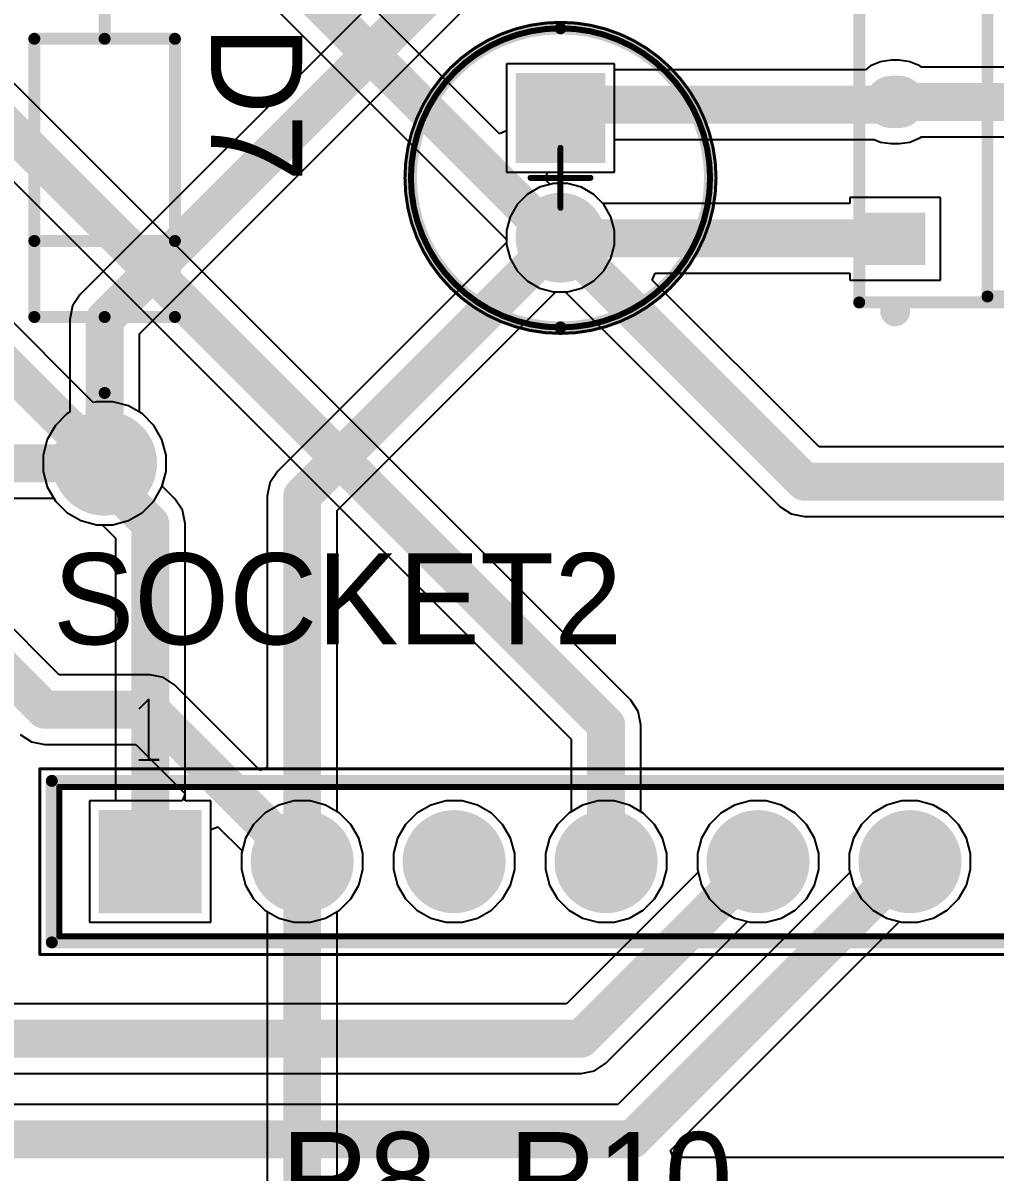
# Model space of a CAD drawing. Header units: millimetres. Extents: x 1.79 to 6.42, y 2.45 to 4.75.
# Drawn here: x 3.946 to 4.586, y 3.546 to 4.302 of the extents above; entities that cross this region are included whole.
import ezdxf

# ---------------------------------------------------------------- set-up
doc = ezdxf.new("R2010")
doc.units = ezdxf.units.MM
doc.header["$MEASUREMENT"] = 0
for name, color, linetype in [('BottomLayer', 5, 'Continuous'), ('BottomOverlay', 54, 'Continuous'), ('BottomPaste', 16, 'Continuous'), ('BottomSolder', 6, 'Continuous'), ('Mechanical13', 56, 'Continuous'), ('Mechanical15', 56, 'Continuous'), ('Mechanical20', 56, 'Continuous'), ('Mechanical21', 56, 'Continuous'), ('Mechanical23', 56, 'Continuous'), ('Mechanical24', 56, 'Continuous'), ('MultiLayer', 9, 'Continuous'), ('PadHoleLayer', 156, 'Continuous'), ('TopLayer', 1, 'Continuous'), ('TopOverlay', 2, 'Continuous'), ('TopSolder', 216, 'Continuous')]:
    doc.layers.add(name, color=color, linetype=linetype)

# ---------------------------------------------------------------- blocks, each defined once
blk = doc.blocks.new('61301611821_1')
at = {"layer": 'BottomLayer', "const_width": 0.02992}
for points in [[(-0.66496, 0, 1), (-0.63504, 0, 1)], [(-0.56496, 0, 1), (-0.53504, 0, 1)], [(-0.46496, 0, 1), (-0.43504, 0, 1)], [(-0.36496, 0, 1), (-0.33504, 0, 1)], [(-0.26496, 0, 1), (-0.23504, 0, 1)]]:
    blk.add_lwpolyline(points, format="xyb", close=True, dxfattribs=at)
at = {"layer": 'BottomLayer'}
blk.add_solid([(-0.77992, -0.02992), (-0.72008, -0.02992), (-0.77992, 0.02992), (-0.72008, 0.02992)], dxfattribs=at)
at = {"layer": 'BottomSolder', "const_width": 0.03392}
for points in [[(-0.66696, 0, 1), (-0.63304, 0, 1)], [(-0.56696, 0, 1), (-0.53304, 0, 1)], [(-0.46696, 0, 1), (-0.43304, 0, 1)], [(-0.36696, 0, 1), (-0.33304, 0, 1)], [(-0.26696, 0, 1), (-0.23304, 0, 1)]]:
    blk.add_lwpolyline(points, format="xyb", close=True, dxfattribs=at)
at = {"layer": 'BottomSolder'}
blk.add_solid([(-0.78392, -0.03392), (-0.71608, -0.03392), (-0.78392, 0.03392), (-0.71608, 0.03392)], dxfattribs=at)
at = {"layer": 'Mechanical13', "const_width": 0.00394}
for points in [[(-0.80984, -0.04921), (-0.80984, 0.04921)], [(-0.80984, 0.04921), (0.80984, 0.04921)], [(-0.80984, -0.04921), (0.80984, -0.04921)]]:
    blk.add_lwpolyline(points, dxfattribs=at)
at = {"layer": 'Mechanical13', "const_width": 0.00197}
for points in [[(-0.81083, 0.04921, 1), (-0.80886, 0.04921, 1)], [(-0.81083, 0.04921, 1), (-0.80886, 0.04921, 1)], [(-0.81083, -0.04921, 1), (-0.80886, -0.04921, 1)], [(-0.81083, -0.04921, 1), (-0.80886, -0.04921, 1)]]:
    blk.add_lwpolyline(points, format="xyb", close=True, dxfattribs=at)
at = {"layer": 'Mechanical15', "const_width": 0.00197}
for points in [[(-0.82264, -0.06102), (-0.82264, 0.06102)], [(-0.82264, 0.06102), (0.82264, 0.06102)], [(-0.82264, -0.06102), (0.82264, -0.06102)]]:
    blk.add_lwpolyline(points, dxfattribs=at)
at = {"layer": 'Mechanical15', "const_width": 0.000984}
for points in [[(-0.82313, 0.06102, 1), (-0.82215, 0.06102, 1)], [(-0.82313, 0.06102, 1), (-0.82215, 0.06102, 1)], [(-0.82313, -0.06102, 1), (-0.82215, -0.06102, 1)], [(-0.82313, -0.06102, 1), (-0.82215, -0.06102, 1)]]:
    blk.add_lwpolyline(points, format="xyb", close=True, dxfattribs=at)
at = {"layer": 'MultiLayer', "const_width": 0.02992}
for points in [[(-0.66496, 0, 1), (-0.63504, 0, 1)], [(-0.56496, 0, 1), (-0.53504, 0, 1)], [(-0.46496, 0, 1), (-0.43504, 0, 1)], [(-0.36496, 0, 1), (-0.33504, 0, 1)], [(-0.26496, 0, 1), (-0.23504, 0, 1)]]:
    blk.add_lwpolyline(points, format="xyb", close=True, dxfattribs=at)
at = {"layer": 'MultiLayer'}
blk.add_solid([(-0.77992, -0.02992), (-0.72008, -0.02992), (-0.77992, 0.02992), (-0.72008, 0.02992)], dxfattribs=at)
at = {"layer": 'PadHoleLayer', "const_width": 0.02008}
for points in [[(-0.76004, 0, 1), (-0.73996, 0, 1)], [(-0.66004, 0, 1), (-0.63996, 0, 1)], [(-0.56004, 0, 1), (-0.53996, 0, 1)], [(-0.46004, 0, 1), (-0.43996, 0, 1)], [(-0.36004, 0, 1), (-0.33996, 0, 1)], [(-0.26004, 0, 1), (-0.23996, 0, 1)]]:
    blk.add_lwpolyline(points, format="xyb", close=True, dxfattribs=at)
at = {"layer": 'TopLayer', "const_width": 0.02992}
for points in [[(-0.66496, 0, 1), (-0.63504, 0, 1)], [(-0.56496, 0, 1), (-0.53504, 0, 1)], [(-0.46496, 0, 1), (-0.43504, 0, 1)], [(-0.36496, 0, 1), (-0.33504, 0, 1)], [(-0.26496, 0, 1), (-0.23504, 0, 1)]]:
    blk.add_lwpolyline(points, format="xyb", close=True, dxfattribs=at)
at = {"layer": 'TopLayer'}
blk.add_solid([(-0.77992, -0.02992), (-0.72008, -0.02992), (-0.77992, 0.02992), (-0.72008, 0.02992)], dxfattribs=at)
at = {"layer": 'TopOverlay'}
for p, q in [((-0.75082, 0.10692), (-0.75748, 0.10025)), ((-0.75082, 0.06693), (-0.75082, 0.10692)), ((-0.75748, 0.06693), (-0.74415, 0.06693)), ((-0.74415, 0.06693), (-0.75082, 0.06693))]:
    blk.add_line(p, q, dxfattribs=at)
at = {"layer": 'TopOverlay', "const_width": 0.00787}
for points in [[(-0.81476, -0.05315), (-0.81476, 0.05315)], [(-0.81476, 0.05315), (0.81476, 0.05315)], [(-0.81476, -0.05315), (0.81476, -0.05315)]]:
    blk.add_lwpolyline(points, dxfattribs=at)
at = {"layer": 'TopOverlay', "const_width": 0.00394}
for points in [[(-0.81673, 0.05315, 1), (-0.8128, 0.05315, 1)], [(-0.81673, 0.05315, 1), (-0.8128, 0.05315, 1)], [(-0.81673, -0.05315, 1), (-0.8128, -0.05315, 1)], [(-0.81673, -0.05315, 1), (-0.8128, -0.05315, 1)]]:
    blk.add_lwpolyline(points, format="xyb", close=True, dxfattribs=at)
at = {"layer": 'TopSolder', "const_width": 0.03392}
for points in [[(-0.66696, 0, 1), (-0.63304, 0, 1)], [(-0.56696, 0, 1), (-0.53304, 0, 1)], [(-0.46696, 0, 1), (-0.43304, 0, 1)], [(-0.36696, 0, 1), (-0.33304, 0, 1)], [(-0.26696, 0, 1), (-0.23304, 0, 1)]]:
    blk.add_lwpolyline(points, format="xyb", close=True, dxfattribs=at)
at = {"layer": 'TopSolder'}
blk.add_solid([(-0.78392, -0.03392), (-0.71608, -0.03392), (-0.78392, 0.03392), (-0.71608, 0.03392)], dxfattribs=at)
blk = doc.blocks.new('FP_AMS1117_IPC_C_B_11')
at = {"layer": 'BottomLayer'}
for points, const_width in [([(-0.14091, 0.09016, 1), (-0.12374, 0.09016, 1)], 0.01717), ([(-0.14091, 0.09016, 1), (-0.12374, 0.09016, 1)], 0.01717), ([(-0.13571, 0.09016, 1), (-0.11854, 0.09016, 1)], 0.01717), ([(-0.13571, 0.09016, 1), (-0.11854, 0.09016, 1)], 0.01717), ([(0.11855, 0.04544, 1), (0.13575, 0.04544, 1)], 0.0172), ([(0.12369, 0.04544, 1), (0.14089, 0.04544, 1)], 0.0172), ([(-0.14091, 0, 1), (-0.12374, 0, 1)], 0.01717), ([(-0.14091, 0, 1), (-0.12374, 0, 1)], 0.01717), ([(-0.13571, 0, 1), (-0.11854, 0, 1)], 0.01717), ([(-0.13571, 0, 1), (-0.11854, 0, 1)], 0.01717), ([(0.11855, -0.04544, 1), (0.13575, -0.04544, 1)], 0.0172), ([(0.12369, -0.04544, 1), (0.14089, -0.04544, 1)], 0.0172)]:
    blk.add_lwpolyline(points, format="xyb", close=True, dxfattribs=dict(at, const_width=const_width))
for points in [[(-0.13233, 0.07299), (-0.12712, 0.07299), (-0.13233, 0.10733), (-0.12712, 0.10733)], [(-0.14949, 0.09016), (-0.10995, 0.09016), (-0.14949, 0.09016), (-0.10995, 0.09016)], [(0.12715, -0.06264), (0.13229, -0.06264), (0.12715, 0.06264), (0.13229, 0.06264)], [(0.10995, -0.04544), (0.14949, -0.04544), (0.10995, 0.04544), (0.14949, 0.04544)], [(-0.13233, -0.01717), (-0.12712, -0.01717), (-0.13233, 0.01717), (-0.12712, 0.01717)], [(-0.14949, 0), (-0.10995, 0), (-0.14949, 0), (-0.10995, 0)], [(-0.14949, -0.10733), (-0.10995, -0.10733), (-0.14949, -0.07299), (-0.10995, -0.07299)]]:
    blk.add_solid(points, dxfattribs=at)
at = {"layer": 'BottomOverlay', "const_width": 0.00787}
for points in [[(-0.069, -0.12805), (-0.069, 0.12805)], [(-0.069, 0.12805), (0.069, 0.12805)], [(0.069, -0.12805), (0.069, 0.12805)], [(-0.069, -0.12805), (0.069, -0.12805)]]:
    blk.add_lwpolyline(points, dxfattribs=at)
at = {"layer": 'BottomOverlay'}
for points, const_width in [([(-0.07096, 0.12805, 1), (-0.06703, 0.12805, 1)], 0.00394), ([(-0.07096, 0.12805, 1), (-0.06703, 0.12805, 1)], 0.00394), ([(0.06703, 0.12805, 1), (0.07096, 0.12805, 1)], 0.00394), ([(0.06703, 0.12805, 1), (0.07096, 0.12805, 1)], 0.00394), ([(-0.1248, -0.1378, 1), (-0.13465, -0.1378, 1)], 0.00984), ([(-0.07096, -0.12805, 1), (-0.06703, -0.12805, 1)], 0.00394), ([(-0.07096, -0.12805, 1), (-0.06703, -0.12805, 1)], 0.00394), ([(0.06703, -0.12805, 1), (0.07096, -0.12805, 1)], 0.00394), ([(0.06703, -0.12805, 1), (0.07096, -0.12805, 1)], 0.00394), ([(-0.13711, -0.1378, 1), (-0.13219, -0.1378, 1)], 0.00492), ([(-0.12726, -0.1378, 1), (-0.12234, -0.1378, 1)], 0.00492)]:
    blk.add_lwpolyline(points, format="xyb", close=True, dxfattribs=dict(at, const_width=const_width))
at = {"layer": 'BottomPaste'}
for points, const_width in [([(-0.14091, 0.09016, 1), (-0.12374, 0.09016, 1)], 0.01717), ([(-0.14091, 0.09016, 1), (-0.12374, 0.09016, 1)], 0.01717), ([(-0.13571, 0.09016, 1), (-0.11854, 0.09016, 1)], 0.01717), ([(-0.13571, 0.09016, 1), (-0.11854, 0.09016, 1)], 0.01717), ([(0.11855, 0.04544, 1), (0.13575, 0.04544, 1)], 0.0172), ([(0.12369, 0.04544, 1), (0.14089, 0.04544, 1)], 0.0172), ([(-0.14091, 0, 1), (-0.12374, 0, 1)], 0.01717), ([(-0.14091, 0, 1), (-0.12374, 0, 1)], 0.01717), ([(-0.13571, 0, 1), (-0.11854, 0, 1)], 0.01717), ([(-0.13571, 0, 1), (-0.11854, 0, 1)], 0.01717), ([(0.11855, -0.04544, 1), (0.13575, -0.04544, 1)], 0.0172), ([(0.12369, -0.04544, 1), (0.14089, -0.04544, 1)], 0.0172)]:
    blk.add_lwpolyline(points, format="xyb", close=True, dxfattribs=dict(at, const_width=const_width))
for points in [[(-0.13233, 0.07299), (-0.12712, 0.07299), (-0.13233, 0.10733), (-0.12712, 0.10733)], [(-0.14949, 0.09016), (-0.10995, 0.09016), (-0.14949, 0.09016), (-0.10995, 0.09016)], [(0.12715, -0.06264), (0.13229, -0.06264), (0.12715, 0.06264), (0.13229, 0.06264)], [(0.10995, -0.04544), (0.14949, -0.04544), (0.10995, 0.04544), (0.14949, 0.04544)], [(-0.13233, -0.01717), (-0.12712, -0.01717), (-0.13233, 0.01717), (-0.12712, 0.01717)], [(-0.14949, 0), (-0.10995, 0), (-0.14949, 0), (-0.10995, 0)], [(-0.14949, -0.10733), (-0.10995, -0.10733), (-0.14949, -0.07299), (-0.10995, -0.07299)]]:
    blk.add_solid(points, dxfattribs=at)
at = {"layer": 'BottomSolder'}
for points, const_width in [([(-0.14091, 0.09016, 1), (-0.12374, 0.09016, 1)], 0.01717), ([(-0.14091, 0.09016, 1), (-0.12374, 0.09016, 1)], 0.01717), ([(-0.13571, 0.09016, 1), (-0.11854, 0.09016, 1)], 0.01717), ([(-0.13571, 0.09016, 1), (-0.11854, 0.09016, 1)], 0.01717), ([(0.11855, 0.04544, 1), (0.13575, 0.04544, 1)], 0.0172), ([(0.12369, 0.04544, 1), (0.14089, 0.04544, 1)], 0.0172), ([(-0.14091, 0, 1), (-0.12374, 0, 1)], 0.01717), ([(-0.14091, 0, 1), (-0.12374, 0, 1)], 0.01717), ([(-0.13571, 0, 1), (-0.11854, 0, 1)], 0.01717), ([(-0.13571, 0, 1), (-0.11854, 0, 1)], 0.01717), ([(0.11855, -0.04544, 1), (0.13575, -0.04544, 1)], 0.0172), ([(0.12369, -0.04544, 1), (0.14089, -0.04544, 1)], 0.0172)]:
    blk.add_lwpolyline(points, format="xyb", close=True, dxfattribs=dict(at, const_width=const_width))
for points in [[(-0.13233, 0.07299), (-0.12712, 0.07299), (-0.13233, 0.10733), (-0.12712, 0.10733)], [(-0.14949, 0.09016), (-0.10995, 0.09016), (-0.14949, 0.09016), (-0.10995, 0.09016)], [(0.12715, -0.06264), (0.13229, -0.06264), (0.12715, 0.06264), (0.13229, 0.06264)], [(0.10995, -0.04544), (0.14949, -0.04544), (0.10995, 0.04544), (0.14949, 0.04544)], [(-0.13233, -0.01717), (-0.12712, -0.01717), (-0.13233, 0.01717), (-0.12712, 0.01717)], [(-0.14949, 0), (-0.10995, 0), (-0.14949, 0), (-0.10995, 0)], [(-0.14949, -0.10733), (-0.10995, -0.10733), (-0.14949, -0.07299), (-0.10995, -0.07299)]]:
    blk.add_solid(points, dxfattribs=at)
at = {"layer": 'Mechanical20', "const_width": 0.00787}
for points in [[(-0.15343, -0.13199), (-0.15343, 0.13199)], [(-0.15343, 0.13199), (0.15343, 0.13199)], [(0.15343, -0.13199), (0.15343, 0.13199)], [(-0.15343, -0.13199), (0.15343, -0.13199)]]:
    blk.add_lwpolyline(points, dxfattribs=at)
at = {"layer": 'Mechanical20', "const_width": 0.00394}
for points in [[(-0.1554, 0.13199, 1), (-0.15146, 0.13199, 1)], [(-0.1554, 0.13199, 1), (-0.15146, 0.13199, 1)], [(0.15146, 0.13199, 1), (0.1554, 0.13199, 1)], [(0.15146, 0.13199, 1), (0.1554, 0.13199, 1)], [(-0.1554, -0.13199, 1), (-0.15146, -0.13199, 1)], [(-0.1554, -0.13199, 1), (-0.15146, -0.13199, 1)], [(0.15146, -0.13199, 1), (0.1554, -0.13199, 1)], [(0.15146, -0.13199, 1), (0.1554, -0.13199, 1)]]:
    blk.add_lwpolyline(points, format="xyb", close=True, dxfattribs=at)
at = {"layer": 'Mechanical21', "const_width": 0.00787}
for points in [[(-0.15343, -0.13199), (-0.15343, 0.13199)], [(-0.15343, 0.13199), (0.15343, 0.13199)], [(0.15343, -0.13199), (0.15343, 0.13199)], [(-0.15343, -0.13199), (0.15343, -0.13199)]]:
    blk.add_lwpolyline(points, dxfattribs=at)
at = {"layer": 'Mechanical21', "const_width": 0.00394}
for points in [[(-0.1554, 0.13199, 1), (-0.15146, 0.13199, 1)], [(-0.1554, 0.13199, 1), (-0.15146, 0.13199, 1)], [(0.15146, 0.13199, 1), (0.1554, 0.13199, 1)], [(0.15146, 0.13199, 1), (0.1554, 0.13199, 1)], [(-0.1554, -0.13199, 1), (-0.15146, -0.13199, 1)], [(-0.1554, -0.13199, 1), (-0.15146, -0.13199, 1)], [(0.15146, -0.13199, 1), (0.1554, -0.13199, 1)], [(0.15146, -0.13199, 1), (0.1554, -0.13199, 1)]]:
    blk.add_lwpolyline(points, format="xyb", close=True, dxfattribs=at)
at = {"layer": 'Mechanical23', "const_width": 0.00787}
for points in [[(-0.069, -0.12805), (-0.069, 0.12805)], [(-0.069, 0.12805), (0.069, 0.12805)], [(0.069, -0.12805), (0.069, 0.12805)], [(-0.069, -0.12805), (0.069, -0.12805)]]:
    blk.add_lwpolyline(points, dxfattribs=at)
at = {"layer": 'Mechanical23', "const_width": 0.00394}
for points in [[(-0.07096, 0.12805, 1), (-0.06703, 0.12805, 1)], [(-0.07096, 0.12805, 1), (-0.06703, 0.12805, 1)], [(0.06703, 0.12805, 1), (0.07096, 0.12805, 1)], [(0.06703, 0.12805, 1), (0.07096, 0.12805, 1)], [(-0.07096, -0.12805, 1), (-0.06703, -0.12805, 1)], [(-0.07096, -0.12805, 1), (-0.06703, -0.12805, 1)], [(0.06703, -0.12805, 1), (0.07096, -0.12805, 1)], [(0.06703, -0.12805, 1), (0.07096, -0.12805, 1)]]:
    blk.add_lwpolyline(points, format="xyb", close=True, dxfattribs=at)
at = {"layer": 'Mechanical24', "const_width": 0.00394}
for points in [[(0, -0.01969), (0, 0.01968)], [(-0.01969, 0), (0.01968, 0)]]:
    blk.add_lwpolyline(points, dxfattribs=at)
at = {"layer": 'Mechanical24', "const_width": 0.00197}
for points in [[(-0.00098, 0.01968, 1), (0.00098, 0.01968, 1)], [(-0.02067, 0, 1), (-0.0187, 0, 1)], [(0.0187, 0, 1), (0.02067, 0, 1)], [(-0.00098, -0.01969, 1), (0.00098, -0.01969, 1)]]:
    blk.add_lwpolyline(points, format="xyb", close=True, dxfattribs=at)
at = {"layer": 'Mechanical20', "text_generation_flag": 2}
blk.add_text('U5', height=0.03937, rotation=180, dxfattribs=at).set_placement((0, -0.00042))
blk = doc.blocks.new('ONSC_AXIAL_LEAD_2_59_10_P_41')
at = {"layer": 'BottomLayer', "const_width": 0.03051}
for points in [[(-0.20305, 0, 1), (-0.17254, 0, 1)], [(0.17254, 0, 1), (0.20305, 0, 1)]]:
    blk.add_lwpolyline(points, format="xyb", close=True, dxfattribs=at)
at = {"layer": 'BottomSolder', "const_width": 0.03451}
for points in [[(-0.20505, 0, 1), (-0.17054, 0, 1)], [(0.17054, 0, 1), (0.20505, 0, 1)]]:
    blk.add_lwpolyline(points, format="xyb", close=True, dxfattribs=at)
at = {"layer": 'MultiLayer', "const_width": 0.03051}
for points in [[(-0.20305, 0, 1), (-0.17254, 0, 1)], [(0.17254, 0, 1), (0.20305, 0, 1)]]:
    blk.add_lwpolyline(points, format="xyb", close=True, dxfattribs=at)
at = {"layer": 'PadHoleLayer', "const_width": 0.02067}
for points in [[(-0.19813, 0, 1), (-0.17746, 0, 1)], [(0.17746, 0, 1), (0.19813, 0, 1)]]:
    blk.add_lwpolyline(points, format="xyb", close=True, dxfattribs=at)
at = {"layer": 'TopLayer', "const_width": 0.03051}
for points in [[(-0.20305, 0, 1), (-0.17254, 0, 1)], [(0.17254, 0, 1), (0.20305, 0, 1)]]:
    blk.add_lwpolyline(points, format="xyb", close=True, dxfattribs=at)
at = {"layer": 'TopOverlay', "const_width": 0.00787}
for points in [[(-0.09154, 0.04626), (-0.09154, -0.04626)], [(-0.09154, 0.04626), (0.09154, 0.04626)], [(-0.04154, 0.04626), (-0.04154, -0.04626)], [(0.09154, 0.04626), (0.09154, -0.04626)], [(-0.14154, 0), (-0.09154, 0)], [(0.09154, 0), (0.14154, 0)], [(-0.09154, -0.04626), (0.09154, -0.04626)]]:
    blk.add_lwpolyline(points, dxfattribs=at)
at = {"layer": 'TopOverlay', "const_width": 0.00394}
for points in [[(-0.0935, 0.04626, 1), (-0.08957, 0.04626, 1)], [(-0.0935, 0.04626, 1), (-0.08957, 0.04626, 1)], [(-0.0435, 0.04626, 1), (-0.03957, 0.04626, 1)], [(0.08957, 0.04626, 1), (0.0935, 0.04626, 1)], [(0.08957, 0.04626, 1), (0.0935, 0.04626, 1)], [(-0.1435, 0, 1), (-0.13957, 0, 1)], [(-0.0935, 0, 1), (-0.08957, 0, 1)], [(0.08957, 0, 1), (0.0935, 0, 1)], [(0.13957, 0, 1), (0.1435, 0, 1)], [(-0.0935, -0.04626, 1), (-0.08957, -0.04626, 1)], [(-0.0935, -0.04626, 1), (-0.08957, -0.04626, 1)], [(-0.0435, -0.04626, 1), (-0.03957, -0.04626, 1)], [(0.08957, -0.04626, 1), (0.0935, -0.04626, 1)], [(0.08957, -0.04626, 1), (0.0935, -0.04626, 1)]]:
    blk.add_lwpolyline(points, format="xyb", close=True, dxfattribs=at)
at = {"layer": 'TopSolder', "const_width": 0.03451}
for points in [[(-0.20505, 0, 1), (-0.17054, 0, 1)], [(0.17054, 0, 1), (0.20505, 0, 1)]]:
    blk.add_lwpolyline(points, format="xyb", close=True, dxfattribs=at)
blk = doc.blocks.new('CAPPR55_200_1100X500X1200_48')
at = {"layer": 'BottomLayer', "const_width": 0.02559}
blk.add_lwpolyline([(0.02657, 0, 1), (0.05217, 0, 1)], format="xyb", close=True, dxfattribs=at)
at = {"layer": 'BottomLayer'}
blk.add_solid([(-0.06496, -0.02559), (-0.01378, -0.02559), (-0.06496, 0.02559), (-0.01378, 0.02559)], dxfattribs=at)
at = {"layer": 'BottomSolder', "const_width": 0.02959}
blk.add_lwpolyline([(0.02457, 0, 1), (0.05417, 0, 1)], format="xyb", close=True, dxfattribs=at)
at = {"layer": 'BottomSolder'}
blk.add_solid([(-0.06896, -0.02959), (-0.00978, -0.02959), (-0.06896, 0.02959), (-0.00978, 0.02959)], dxfattribs=at)
at = {"layer": 'Mechanical13'}
for points, const_width in [([(0.09843, 0, 1), (-0.09843, 0, 1)], 0.00394), ([(-0.09941, 0, 1), (-0.09744, 0, 1)], 0.00197), ([(0.09744, 0, 1), (0.09941, 0, 1)], 0.00197)]:
    blk.add_lwpolyline(points, format="xyb", close=True, dxfattribs=dict(at, const_width=const_width))
at = {"layer": 'Mechanical15'}
for points, const_width in [([(0.10236, 0, 1), (-0.10236, 0, 1)], 0.00197), ([(-0.00098, 0.01968, 1), (0.00098, 0.01968, 1)], 0.00197), ([(-0.10285, 0, 1), (-0.10187, 0, 1)], 0.000984), ([(-0.02067, 0, 1), (-0.0187, 0, 1)], 0.00197), ([(0.0187, 0, 1), (0.02067, 0, 1)], 0.00197), ([(0.10187, 0, 1), (0.10285, 0, 1)], 0.000984), ([(-0.00098, -0.01969, 1), (0.00098, -0.01969, 1)], 0.00197)]:
    blk.add_lwpolyline(points, format="xyb", close=True, dxfattribs=dict(at, const_width=const_width))
at = {"layer": 'Mechanical15', "const_width": 0.00394}
for points in [[(0, -0.01969), (0, 0.01968)], [(0.01969, 0), (-0.01968, 0)]]:
    blk.add_lwpolyline(points, dxfattribs=at)
at = {"layer": 'MultiLayer', "const_width": 0.02559}
blk.add_lwpolyline([(0.02657, 0, 1), (0.05217, 0, 1)], format="xyb", close=True, dxfattribs=at)
at = {"layer": 'MultiLayer'}
blk.add_solid([(-0.06496, -0.02559), (-0.01378, -0.02559), (-0.06496, 0.02559), (-0.01378, 0.02559)], dxfattribs=at)
at = {"layer": 'PadHoleLayer', "const_width": 0.01575}
for points in [[(-0.04724, 0, 1), (-0.0315, 0, 1)], [(0.0315, 0, 1), (0.04724, 0, 1)]]:
    blk.add_lwpolyline(points, format="xyb", close=True, dxfattribs=at)
at = {"layer": 'TopLayer', "const_width": 0.02559}
blk.add_lwpolyline([(0.02657, 0, 1), (0.05217, 0, 1)], format="xyb", close=True, dxfattribs=at)
at = {"layer": 'TopLayer'}
blk.add_solid([(-0.06496, -0.02559), (-0.01378, -0.02559), (-0.06496, 0.02559), (-0.01378, 0.02559)], dxfattribs=at)
at = {"layer": 'TopOverlay'}
for p, q in [((-0.13418, 0.02018), (-0.13418, -0.01918)), ((-0.15386, 0.0005), (-0.1145, 0.0005))]:
    blk.add_line(p, q, dxfattribs=at)
for points, const_width in [([(0.09843, 0, 1), (-0.09843, 0, 1)], 0.00787), ([(-0.10039, 0, 1), (-0.09646, 0, 1)], 0.00394), ([(0.09646, 0, 1), (0.10039, 0, 1)], 0.00394)]:
    blk.add_lwpolyline(points, format="xyb", close=True, dxfattribs=dict(at, const_width=const_width))
at = {"layer": 'TopSolder', "const_width": 0.02959}
blk.add_lwpolyline([(0.02457, 0, 1), (0.05417, 0, 1)], format="xyb", close=True, dxfattribs=at)
at = {"layer": 'TopSolder'}
blk.add_solid([(-0.06896, -0.02959), (-0.00978, -0.02959), (-0.06896, 0.02959), (-0.00978, 0.02959)], dxfattribs=at)

msp = doc.modelspace()

# ---------------------------------------------------------------- linework, layer by layer
at = {"layer": 'BottomLayer'}
for p, q in [((4.34622, 3.85622), (3.83622, 4.36622)), ((4.25979, 4.22902), (4.12294, 4.36587)), ((4.08378, 4.34015), (4.26441, 4.15952)), ((3.8105, 4.32706), (4.30706, 3.8305)), ((4.33559, 4.27496), (4.26441, 4.27496)), ((4.26441, 4.27496), (4.26441, 4.23094)), ((4.33559, 4.27115), (4.33559, 4.27496)), ((4.50397, 4.27373), (4.50062, 4.27115)), ((4.51058, 4.27647), (4.50397, 4.27373)), ((4.51767, 4.2774), (4.51058, 4.27647)), ((4.52288, 4.2774), (4.51767, 4.2774)), ((4.52997, 4.27647), (4.52288, 4.2774)), ((4.53658, 4.27373), (4.52997, 4.27647)), ((4.53761, 4.27294), (4.53658, 4.27373)), ((4.74972, 4.27294), (4.53761, 4.27294)), ((4.50062, 4.27115), (4.33559, 4.27115)), ((4.26441, 4.23094), (4.25979, 4.22902)), ((4.33559, 4.20378), (4.33559, 4.22527)), ((4.33559, 4.22527), (4.50638, 4.22527)), ((4.50638, 4.22527), (4.51058, 4.22353)), ((4.51058, 4.22353), (4.51767, 4.2226)), ((4.51767, 4.2226), (4.52288, 4.2226)), ((4.52288, 4.2226), (4.52997, 4.22353)), ((4.52997, 4.22353), (4.53658, 4.22627)), ((4.53658, 4.22627), (4.53761, 4.22706)), ((4.53761, 4.22706), (4.74972, 4.22706)), ((4.28965, 4.19916), (4.29157, 4.20378)), ((4.29317, 4.19565), (4.28965, 4.19916)), ((4.29157, 4.20378), (4.33559, 4.20378)), ((4.29531, 4.19622), (4.29317, 4.19565)), ((4.30469, 4.19622), (4.29531, 4.19622)), ((4.31374, 4.1938), (4.30469, 4.19622)), ((4.32185, 4.18911), (4.31374, 4.1938)), ((4.32779, 4.18318), (4.32185, 4.18911)), ((4.49051, 4.18318), (4.32779, 4.18318)), ((4.55005, 4.18701), (4.49051, 4.18701)), ((4.49051, 4.18701), (4.49051, 4.18318)), ((4.55005, 4.13267), (4.55005, 4.18701)), ((4.26441, 4.15952), (4.26441, 4.15594)), ((4.26441, 4.15594), (4.26683, 4.14689)), ((4.26683, 4.14689), (4.27152, 4.13878)), ((3.99251, 4.05214), (3.90559, 4.13906)), ((4.27152, 4.13878), (4.27815, 4.13215)), ((4.3604, 4.13268), (4.36231, 4.1373)), ((4.36231, 4.1373), (4.49051, 4.1373)), ((4.49051, 4.1373), (4.49051, 4.13267)), ((4.27815, 4.13215), (4.28626, 4.12746)), ((4.47013, 4.02294), (4.3604, 4.13268)), ((4.49051, 4.13267), (4.55005, 4.13267)), ((4.28626, 4.12746), (4.29531, 4.12504)), ((4.29531, 4.12504), (4.30315, 4.12504)), ((4.30315, 4.12504), (4.44441, 3.98378)), ((3.99467, 4.05272), (3.99251, 4.05214)), ((4.00533, 4.05272), (3.99467, 4.05272)), ((4.01564, 4.04995), (4.00533, 4.05272)), ((4.02487, 4.04462), (4.01564, 4.04995)), ((4.03242, 4.03708), (4.02487, 4.04462)), ((4.03775, 4.02784), (4.03242, 4.03708)), ((4.04051, 4.01754), (4.03775, 4.02784)), ((4.04051, 4.00687), (4.04051, 4.01754)), ((4.96988, 4.02294), (4.47013, 4.02294)), ((4.03787, 3.99703), (4.04051, 4.00687)), ((4.04622, 3.98868), (4.03787, 3.99703)), ((3.87717, 3.98926), (3.96647, 3.98926)), ((3.96647, 3.98926), (3.96758, 3.98733)), ((3.96758, 3.98733), (3.97513, 3.97979)), ((4.05119, 3.98124), (4.04622, 3.98868)), ((3.97513, 3.97979), (3.98436, 3.97445)), ((4.05294, 3.97246), (4.05119, 3.98124)), ((4.44441, 3.98378), (4.45185, 3.97881)), ((4.45185, 3.97881), (4.46063, 3.97706)), ((3.98436, 3.97445), (3.99467, 3.97169)), ((3.99467, 3.97169), (3.99832, 3.97169)), ((3.99832, 3.97169), (4.00706, 3.96295)), ((4.05294, 3.78992), (4.05294, 3.97246)), ((4.46063, 3.97706), (4.96988, 3.97706)), ((4.00706, 3.96295), (4.00706, 3.78992)), ((4.35119, 3.84878), (4.34622, 3.85622)), ((4.35294, 3.84), (4.35119, 3.84878)), ((4.35294, 3.78285), (4.35294, 3.84)), ((4.30706, 3.8305), (4.30706, 3.78285)), ((4.00706, 3.78992), (3.99008, 3.78992)), ((3.99008, 3.78992), (3.99008, 3.71008)), ((4.06992, 3.78992), (4.05294, 3.78992)), ((4.06992, 3.71008), (4.06992, 3.78992)), ((4.12474, 3.78992), (4.11459, 3.7872)), ((4.13526, 3.78992), (4.12474, 3.78992)), ((4.14541, 3.7872), (4.13526, 3.78992)), ((4.22474, 3.78992), (4.21459, 3.7872)), ((4.23526, 3.78992), (4.22474, 3.78992)), ((4.24541, 3.7872), (4.23526, 3.78992)), ((4.42474, 3.78992), (4.41459, 3.7872)), ((4.43526, 3.78992), (4.42474, 3.78992)), ((4.44541, 3.7872), (4.43526, 3.78992)), ((4.52474, 3.78992), (4.51459, 3.7872)), ((4.53526, 3.78992), (4.52474, 3.78992)), ((4.54541, 3.7872), (4.53526, 3.78992)), ((4.10549, 3.78194), (4.09806, 3.77451)), ((4.11459, 3.7872), (4.10549, 3.78194)), ((4.15451, 3.78194), (4.14541, 3.7872)), ((4.16194, 3.77451), (4.15451, 3.78194)), ((4.20549, 3.78194), (4.19806, 3.77451)), ((4.21459, 3.7872), (4.20549, 3.78194)), ((4.25451, 3.78194), (4.24541, 3.7872)), ((4.26194, 3.77451), (4.25451, 3.78194)), ((4.30549, 3.78194), (4.29806, 3.77451)), ((4.30706, 3.78285), (4.30549, 3.78194)), ((4.35451, 3.78194), (4.35294, 3.78285)), ((4.36194, 3.77451), (4.35451, 3.78194)), ((4.40549, 3.78194), (4.39806, 3.77451)), ((4.41459, 3.7872), (4.40549, 3.78194)), ((4.45451, 3.78194), (4.44541, 3.7872)), ((4.46194, 3.77451), (4.45451, 3.78194)), ((4.50549, 3.78194), (4.49806, 3.77451)), ((4.51459, 3.7872), (4.50549, 3.78194)), ((4.55451, 3.78194), (4.54541, 3.7872)), ((4.56194, 3.77451), (4.55451, 3.78194)), ((4.09806, 3.77451), (4.0928, 3.76541)), ((4.1672, 3.76541), (4.16194, 3.77451)), ((4.19806, 3.77451), (4.1928, 3.76541)), ((4.2672, 3.76541), (4.26194, 3.77451)), ((4.29806, 3.77451), (4.2928, 3.76541)), ((4.3672, 3.76541), (4.36194, 3.77451)), ((4.39806, 3.77451), (4.3928, 3.76541)), ((4.4672, 3.76541), (4.46194, 3.77451)), ((4.49806, 3.77451), (4.4928, 3.76541)), ((4.5672, 3.76541), (4.56194, 3.77451)), ((4.0928, 3.76541), (4.09008, 3.75526)), ((4.16992, 3.75526), (4.1672, 3.76541)), ((4.1928, 3.76541), (4.19008, 3.75526)), ((4.26992, 3.75526), (4.2672, 3.76541)), ((4.2928, 3.76541), (4.29008, 3.75526)), ((4.36992, 3.75526), (4.3672, 3.76541)), ((4.3928, 3.76541), (4.39008, 3.75526)), ((4.46992, 3.75526), (4.4672, 3.76541)), ((4.4928, 3.76541), (4.49008, 3.75526)), ((4.56992, 3.75526), (4.5672, 3.76541)), ((4.09008, 3.75526), (4.09008, 3.74474)), ((4.16992, 3.74474), (4.16992, 3.75526)), ((4.19008, 3.75526), (4.19008, 3.74474)), ((4.26992, 3.74474), (4.26992, 3.75526)), ((4.29008, 3.75526), (4.29008, 3.74474)), ((4.36992, 3.74474), (4.36992, 3.75526)), ((4.39008, 3.75526), (4.39008, 3.74474)), ((4.46992, 3.74474), (4.46992, 3.75526)), ((4.49008, 3.75526), (4.49008, 3.74474)), ((4.56992, 3.74474), (4.56992, 3.75526)), ((4.09008, 3.74474), (4.0928, 3.73459)), ((4.1672, 3.73459), (4.16992, 3.74474)), ((4.19008, 3.74474), (4.1928, 3.73459)), ((4.2672, 3.73459), (4.26992, 3.74474)), ((4.29008, 3.74474), (4.2928, 3.73459)), ((4.3672, 3.73459), (4.36992, 3.74474)), ((4.39008, 3.74474), (4.39055, 3.74299)), ((4.4672, 3.73459), (4.46992, 3.74474)), ((4.49008, 3.74474), (4.49055, 3.74299)), ((4.5672, 3.73459), (4.56992, 3.74474)), ((4.39055, 3.74299), (4.30404, 3.65649)), ((4.49055, 3.74299), (4.33778, 3.59023)), ((4.0928, 3.73459), (4.09806, 3.72549)), ((4.16194, 3.72549), (4.1672, 3.73459)), ((4.1928, 3.73459), (4.19806, 3.72549)), ((4.26194, 3.72549), (4.2672, 3.73459)), ((4.2928, 3.73459), (4.29806, 3.72549)), ((4.36194, 3.72549), (4.3672, 3.73459)), ((4.46194, 3.72549), (4.4672, 3.73459)), ((4.56194, 3.72549), (4.5672, 3.73459)), ((4.09806, 3.72549), (4.10549, 3.71806)), ((4.15451, 3.71806), (4.16194, 3.72549)), ((4.19806, 3.72549), (4.20549, 3.71806)), ((4.25451, 3.71806), (4.26194, 3.72549)), ((4.29806, 3.72549), (4.30549, 3.71806)), ((4.35451, 3.71806), (4.36194, 3.72549)), ((4.45451, 3.71806), (4.46194, 3.72549)), ((4.55451, 3.71806), (4.56194, 3.72549)), ((4.10549, 3.71806), (4.11459, 3.7128)), ((4.14541, 3.7128), (4.15451, 3.71806)), ((4.20549, 3.71806), (4.21459, 3.7128)), ((4.24541, 3.7128), (4.25451, 3.71806)), ((4.30549, 3.71806), (4.31459, 3.7128)), ((4.34541, 3.7128), (4.35451, 3.71806)), ((4.44541, 3.7128), (4.45451, 3.71806)), ((4.54541, 3.7128), (4.55451, 3.71806)), ((3.99008, 3.71008), (4.06992, 3.71008)), ((4.11459, 3.7128), (4.12474, 3.71008)), ((4.12474, 3.71008), (4.13526, 3.71008)), ((4.13526, 3.71008), (4.14541, 3.7128)), ((4.21459, 3.7128), (4.22474, 3.71008)), ((4.22474, 3.71008), (4.23526, 3.71008)), ((4.23526, 3.71008), (4.24541, 3.7128)), ((4.31459, 3.7128), (4.32474, 3.71008)), ((4.32474, 3.71008), (4.33526, 3.71008)), ((4.32977, 3.61732), (4.42299, 3.71055)), ((4.33526, 3.71008), (4.34541, 3.7128)), ((4.37229, 3.55985), (4.52299, 3.71055)), ((4.42299, 3.71055), (4.42474, 3.71008)), ((4.42474, 3.71008), (4.43526, 3.71008)), ((4.43526, 3.71008), (4.44541, 3.7128)), ((4.52299, 3.71055), (4.52474, 3.71008)), ((4.52474, 3.71008), (4.53526, 3.71008)), ((4.53526, 3.71008), (4.54541, 3.7128)), ((4.30404, 3.65649), (3.85688, 3.65649)), ((4.32233, 3.61235), (4.32977, 3.61732)), ((3.86639, 3.61061), (4.31355, 3.61061)), ((4.31355, 3.61061), (4.32233, 3.61235)), ((4.33778, 3.59023), (3.85254, 3.59023)), ((4.3742, 3.55523), (4.37229, 3.55985)), ((5.47278, 3.55523), (4.3742, 3.55523))]:
    msp.add_line(p, q, dxfattribs=at)
at = {"layer": 'BottomLayer', "const_width": 0.025}
for points in [[(4.1, 4.35637), (4.29574, 4.16063)], [(3.82, 4.35), (4.33, 3.84)], [(4.3, 4.23937), (4.30884, 4.24821)], [(4.30884, 4.24821), (4.51849, 4.24821)], [(4.51849, 4.24821), (4.52028, 4.25)], [(4.52028, 4.25), (4.77972, 4.25)], [(4.29574, 4.16063), (4.3, 4.16063)], [(4.3, 4.16063), (4.30039, 4.16024)], [(4.30039, 4.16024), (4.46063, 4)], [(4.30039, 4.16024), (4.51988, 4.16024)], [(4.51988, 4.16024), (4.52028, 4.15984)], [(3.88937, 4.12283), (4, 4.0122)], [(3.87717, 4.0122), (4, 4.0122)], [(4, 4.00246), (4, 4.0122)], [(4, 4.00246), (4.03, 3.97246)], [(4.46063, 4), (5, 4)], [(4.03, 3.75), (4.03, 3.97246)], [(4.33, 3.75), (4.33, 3.84)], [(4.31355, 3.63355), (4.43, 3.75)], [(4.34729, 3.56729), (4.53, 3.75)], [(3.85688, 3.63355), (4.31355, 3.63355)], [(3.84012, 3.56729), (4.34729, 3.56729)]]:
    msp.add_lwpolyline(points, dxfattribs=at)
at = {"layer": 'BottomLayer', "const_width": 0.0125}
for points in [[(4.30259, 4.24821, 1), (4.31509, 4.24821, 1)], [(4.30259, 4.24821, 1), (4.31509, 4.24821, 1)], [(4.51224, 4.24821, 1), (4.52474, 4.24821, 1)], [(4.51224, 4.24821, 1), (4.52474, 4.24821, 1)], [(4.51403, 4.25, 1), (4.52653, 4.25, 1)], [(4.51403, 4.25, 1), (4.52653, 4.25, 1)], [(4.29375, 4.23937, 1), (4.30625, 4.23937, 1)], [(4.28949, 4.16063, 1), (4.30199, 4.16063, 1)], [(4.28949, 4.16063, 1), (4.30199, 4.16063, 1)], [(4.29375, 4.16063, 1), (4.30625, 4.16063, 1)], [(4.29375, 4.16063, 1), (4.30625, 4.16063, 1)], [(4.29414, 4.16024, 1), (4.30664, 4.16024, 1)], [(4.29414, 4.16024, 1), (4.30664, 4.16024, 1)], [(4.29414, 4.16024, 1), (4.30664, 4.16024, 1)], [(4.51363, 4.16024, 1), (4.52613, 4.16024, 1)], [(4.51363, 4.16024, 1), (4.52613, 4.16024, 1)], [(4.51403, 4.15984, 1), (4.52653, 4.15984, 1)], [(3.99375, 4.0122, 1), (4.00625, 4.0122, 1)], [(3.99375, 4.0122, 1), (4.00625, 4.0122, 1)], [(3.99375, 4.0122, 1), (4.00625, 4.0122, 1)], [(3.99375, 4.00246, 1), (4.00625, 4.00246, 1)], [(3.99375, 4.00246, 1), (4.00625, 4.00246, 1)], [(4.45438, 4, 1), (4.46688, 4, 1)], [(4.45438, 4, 1), (4.46688, 4, 1)], [(4.02375, 3.97246, 1), (4.03625, 3.97246, 1)], [(4.02375, 3.97246, 1), (4.03625, 3.97246, 1)], [(4.32375, 3.84, 1), (4.33625, 3.84, 1)], [(4.32375, 3.84, 1), (4.33625, 3.84, 1)], [(4.02375, 3.75, 1), (4.03625, 3.75, 1)], [(4.32375, 3.75, 1), (4.33625, 3.75, 1)], [(4.42375, 3.75, 1), (4.43625, 3.75, 1)], [(4.52375, 3.75, 1), (4.53625, 3.75, 1)], [(4.3073, 3.63355, 1), (4.3198, 3.63355, 1)], [(4.3073, 3.63355, 1), (4.3198, 3.63355, 1)], [(4.34104, 3.56729, 1), (4.35354, 3.56729, 1)], [(4.34104, 3.56729, 1), (4.35354, 3.56729, 1)]]:
    msp.add_lwpolyline(points, format="xyb", close=True, dxfattribs=at)
at = {"layer": 'TopLayer'}
for p, q in [((4.27706, 4.4164), (3.98378, 4.12312)), ((4.02294, 4.0974), (4.31622, 4.39068)), ((4.33559, 4.27496), (4.26441, 4.27496)), ((4.26441, 4.27496), (4.26441, 4.20378)), ((4.33559, 4.20378), (4.33559, 4.27496)), ((4.26441, 4.20378), (4.33559, 4.20378)), ((4.28626, 4.1938), (4.27815, 4.18911)), ((4.29531, 4.19622), (4.28626, 4.1938)), ((4.30469, 4.19622), (4.29531, 4.19622)), ((4.31374, 4.1938), (4.30469, 4.19622)), ((4.32185, 4.18911), (4.31374, 4.1938)), ((4.27152, 4.18248), (4.26683, 4.17437)), ((4.27815, 4.18911), (4.27152, 4.18248)), ((4.32848, 4.18248), (4.32185, 4.18911)), ((4.33317, 4.17437), (4.32848, 4.18248)), ((4.26683, 4.17437), (4.26441, 4.16532)), ((4.33559, 4.16532), (4.33317, 4.17437)), ((4.26441, 4.16532), (4.26441, 4.15748)), ((4.33559, 4.15594), (4.33559, 4.16532)), ((4.26441, 4.15748), (4.11378, 4.00685)), ((4.33317, 4.14689), (4.33559, 4.15594)), ((4.32848, 4.13878), (4.33317, 4.14689)), ((4.32185, 4.13215), (4.32848, 4.13878)), ((4.31374, 4.12746), (4.32185, 4.13215)), ((3.98378, 4.12312), (3.97881, 4.11568)), ((4.15294, 3.98113), (4.29685, 4.12504)), ((4.29685, 4.12504), (4.30469, 4.12504)), ((4.30469, 4.12504), (4.31374, 4.12746)), ((3.97881, 4.11568), (3.97706, 4.1069)), ((3.97706, 4.1069), (3.97706, 4.04574)), ((4.02294, 4.04574), (4.02294, 4.0974)), ((3.97706, 4.04574), (3.97513, 4.04462)), ((4.02487, 4.04462), (4.02294, 4.04574)), ((3.97513, 4.04462), (3.96758, 4.03708)), ((4.03242, 4.03708), (4.02487, 4.04462)), ((3.96758, 4.03708), (3.96225, 4.02784)), ((4.03775, 4.02784), (4.03242, 4.03708)), ((3.96225, 4.02784), (3.95949, 4.01754)), ((4.04051, 4.01754), (4.03775, 4.02784)), ((3.95949, 4.01754), (3.95949, 4.00687)), ((4.04051, 4.00687), (4.04051, 4.01754)), ((3.97013, 3.87294), (3.83559, 4.00748)), ((3.95949, 4.00687), (3.96225, 3.99657)), ((4.03775, 3.99657), (4.04051, 4.00687)), ((4.11378, 4.00685), (4.10881, 3.99941)), ((3.96225, 3.99657), (3.96758, 3.98733)), ((4.03242, 3.98733), (4.03775, 3.99657)), ((4.10881, 3.99941), (4.10706, 3.99063)), ((3.96758, 3.98733), (3.97513, 3.97979)), ((4.02487, 3.97979), (4.03242, 3.98733)), ((4.10706, 3.99063), (4.10706, 3.81192)), ((3.97513, 3.97979), (3.98436, 3.97445)), ((4.01564, 3.97445), (4.02487, 3.97979)), ((4.15294, 3.78285), (4.15294, 3.98113)), ((3.98436, 3.97445), (3.99467, 3.97169)), ((3.99467, 3.97169), (4.00533, 3.97169)), ((4.00533, 3.97169), (4.01564, 3.97445)), ((4.03, 3.87294), (3.97013, 3.87294)), ((4.03878, 3.87119), (4.03, 3.87294)), ((4.04622, 3.86622), (4.03878, 3.87119)), ((4.10244, 3.81), (4.04622, 3.86622)), ((3.94441, 3.83378), (3.95185, 3.82881)), ((3.95185, 3.82881), (3.96063, 3.82706)), ((3.96063, 3.82706), (4.0205, 3.82706)), ((4.0205, 3.82706), (4.05302, 3.79454)), ((4.10706, 3.81192), (4.10244, 3.81)), ((4.0511, 3.78992), (3.99008, 3.78992)), ((3.99008, 3.78992), (3.99008, 3.71008)), ((4.05302, 3.79454), (4.0511, 3.78992)), ((4.22474, 3.78992), (4.21459, 3.7872)), ((4.23526, 3.78992), (4.22474, 3.78992)), ((4.24541, 3.7872), (4.23526, 3.78992)), ((4.32474, 3.78992), (4.31459, 3.7872)), ((4.33526, 3.78992), (4.32474, 3.78992)), ((4.34541, 3.7872), (4.33526, 3.78992)), ((4.42474, 3.78992), (4.41459, 3.7872)), ((4.43526, 3.78992), (4.42474, 3.78992)), ((4.44541, 3.7872), (4.43526, 3.78992)), ((4.52474, 3.78992), (4.51459, 3.7872)), ((4.53526, 3.78992), (4.52474, 3.78992)), ((4.54541, 3.7872), (4.53526, 3.78992)), ((4.15451, 3.78194), (4.15294, 3.78285)), ((4.16194, 3.77451), (4.15451, 3.78194)), ((4.20549, 3.78194), (4.19806, 3.77451)), ((4.21459, 3.7872), (4.20549, 3.78194)), ((4.25451, 3.78194), (4.24541, 3.7872)), ((4.26194, 3.77451), (4.25451, 3.78194)), ((4.30549, 3.78194), (4.29806, 3.77451)), ((4.31459, 3.7872), (4.30549, 3.78194)), ((4.35451, 3.78194), (4.34541, 3.7872)), ((4.36194, 3.77451), (4.35451, 3.78194)), ((4.40549, 3.78194), (4.39806, 3.77451)), ((4.41459, 3.7872), (4.40549, 3.78194)), ((4.45451, 3.78194), (4.44541, 3.7872)), ((4.46194, 3.77451), (4.45451, 3.78194)), ((4.50549, 3.78194), (4.49806, 3.77451)), ((4.51459, 3.7872), (4.50549, 3.78194)), ((4.55451, 3.78194), (4.54541, 3.7872)), ((4.56194, 3.77451), (4.55451, 3.78194)), ((4.1672, 3.76541), (4.16194, 3.77451)), ((4.19806, 3.77451), (4.1928, 3.76541)), ((4.2672, 3.76541), (4.26194, 3.77451)), ((4.29806, 3.77451), (4.2928, 3.76541)), ((4.3672, 3.76541), (4.36194, 3.77451)), ((4.39806, 3.77451), (4.3928, 3.76541)), ((4.4672, 3.76541), (4.46194, 3.77451)), ((4.49806, 3.77451), (4.4928, 3.76541)), ((4.5672, 3.76541), (4.56194, 3.77451)), ((4.06992, 3.7711), (4.07454, 3.77302)), ((4.06992, 3.71008), (4.06992, 3.7711)), ((4.07454, 3.77302), (4.09055, 3.75701)), ((4.16992, 3.75526), (4.1672, 3.76541)), ((4.1928, 3.76541), (4.19008, 3.75526)), ((4.26992, 3.75526), (4.2672, 3.76541)), ((4.2928, 3.76541), (4.29008, 3.75526)), ((4.36992, 3.75526), (4.3672, 3.76541)), ((4.3928, 3.76541), (4.39008, 3.75526)), ((4.46992, 3.75526), (4.4672, 3.76541)), ((4.4928, 3.76541), (4.49008, 3.75526)), ((4.56992, 3.75526), (4.5672, 3.76541)), ((4.09055, 3.75701), (4.09008, 3.75526)), ((4.09008, 3.75526), (4.09008, 3.74474)), ((4.16992, 3.74474), (4.16992, 3.75526)), ((4.19008, 3.75526), (4.19008, 3.74474)), ((4.26992, 3.74474), (4.26992, 3.75526)), ((4.29008, 3.75526), (4.29008, 3.74474)), ((4.36992, 3.74474), (4.36992, 3.75526)), ((4.39008, 3.75526), (4.39008, 3.74474)), ((4.46992, 3.74474), (4.46992, 3.75526)), ((4.49008, 3.75526), (4.49008, 3.74474)), ((4.56992, 3.74474), (4.56992, 3.75526)), ((4.09008, 3.74474), (4.0928, 3.73459)), ((4.1672, 3.73459), (4.16992, 3.74474)), ((4.19008, 3.74474), (4.1928, 3.73459)), ((4.2672, 3.73459), (4.26992, 3.74474)), ((4.29008, 3.74474), (4.2928, 3.73459)), ((4.3672, 3.73459), (4.36992, 3.74474)), ((4.39008, 3.74474), (4.3928, 3.73459)), ((4.4672, 3.73459), (4.46992, 3.74474)), ((4.49008, 3.74474), (4.4928, 3.73459)), ((4.5672, 3.73459), (4.56992, 3.74474)), ((4.0928, 3.73459), (4.09806, 3.72549)), ((4.16194, 3.72549), (4.1672, 3.73459)), ((4.1928, 3.73459), (4.19806, 3.72549)), ((4.26194, 3.72549), (4.2672, 3.73459)), ((4.2928, 3.73459), (4.29806, 3.72549)), ((4.36194, 3.72549), (4.3672, 3.73459)), ((4.3928, 3.73459), (4.39806, 3.72549)), ((4.46194, 3.72549), (4.4672, 3.73459)), ((4.4928, 3.73459), (4.49806, 3.72549)), ((4.56194, 3.72549), (4.5672, 3.73459)), ((4.09806, 3.72549), (4.10549, 3.71806)), ((4.15451, 3.71806), (4.16194, 3.72549)), ((4.19806, 3.72549), (4.20549, 3.71806)), ((4.25451, 3.71806), (4.26194, 3.72549)), ((4.29806, 3.72549), (4.30549, 3.71806)), ((4.35451, 3.71806), (4.36194, 3.72549)), ((4.39806, 3.72549), (4.40549, 3.71806)), ((4.45451, 3.71806), (4.46194, 3.72549)), ((4.49806, 3.72549), (4.50549, 3.71806)), ((4.55451, 3.71806), (4.56194, 3.72549)), ((4.10549, 3.71806), (4.10706, 3.71715)), ((4.10706, 3.71715), (4.10706, 3.47815)), ((4.15294, 3.71715), (4.15451, 3.71806)), ((4.15294, 3.48765), (4.15294, 3.71715)), ((4.20549, 3.71806), (4.21459, 3.7128)), ((4.24541, 3.7128), (4.25451, 3.71806)), ((4.30549, 3.71806), (4.31459, 3.7128)), ((4.34541, 3.7128), (4.35451, 3.71806)), ((4.40549, 3.71806), (4.41459, 3.7128)), ((4.44541, 3.7128), (4.45451, 3.71806)), ((4.50549, 3.71806), (4.51459, 3.7128)), ((4.54541, 3.7128), (4.55451, 3.71806)), ((3.99008, 3.71008), (4.06992, 3.71008)), ((4.21459, 3.7128), (4.22474, 3.71008)), ((4.22474, 3.71008), (4.23526, 3.71008)), ((4.23526, 3.71008), (4.24541, 3.7128)), ((4.31459, 3.7128), (4.32474, 3.71008)), ((4.32474, 3.71008), (4.33526, 3.71008)), ((4.33526, 3.71008), (4.34541, 3.7128)), ((4.41459, 3.7128), (4.42474, 3.71008)), ((4.42474, 3.71008), (4.43526, 3.71008)), ((4.43526, 3.71008), (4.44541, 3.7128)), ((4.51459, 3.7128), (4.52474, 3.71008)), ((4.52474, 3.71008), (4.53526, 3.71008)), ((4.53526, 3.71008), (4.54541, 3.7128))]:
    msp.add_line(p, q, dxfattribs=at)
at = {"layer": 'TopLayer', "const_width": 0.025}
for points in [[(4, 4.1069), (4.3, 4.4069)], [(4.13, 3.99063), (4.3, 4.16063)], [(4, 4.0122), (4, 4.1069)], [(3.8, 4.01063), (3.96063, 3.85)], [(4.13, 3.75), (4.13, 3.99063)], [(3.96063, 3.85), (4.03, 3.85)], [(4.03, 3.85), (4.13, 3.75)], [(4.13, 3.47815), (4.13, 3.75)]]:
    msp.add_lwpolyline(points, dxfattribs=at)
at = {"layer": 'TopLayer', "const_width": 0.0125}
for points in [[(4.29375, 4.16063, 1), (4.30625, 4.16063, 1)], [(3.99375, 4.1069, 1), (4.00625, 4.1069, 1)], [(3.99375, 4.1069, 1), (4.00625, 4.1069, 1)], [(3.99375, 4.0122, 1), (4.00625, 4.0122, 1)], [(4.12375, 3.99063, 1), (4.13625, 3.99063, 1)], [(4.12375, 3.99063, 1), (4.13625, 3.99063, 1)], [(3.95438, 3.85, 1), (3.96688, 3.85, 1)], [(3.95438, 3.85, 1), (3.96688, 3.85, 1)], [(4.02375, 3.85, 1), (4.03625, 3.85, 1)], [(4.02375, 3.85, 1), (4.03625, 3.85, 1)], [(4.12375, 3.75, 1), (4.13625, 3.75, 1)], [(4.12375, 3.75, 1), (4.13625, 3.75, 1)], [(4.12375, 3.75, 1), (4.13625, 3.75, 1)]]:
    msp.add_lwpolyline(points, format="xyb", close=True, dxfattribs=at)

# ---------------------------------------------------------------- block references
for name, p, rotation in [('ONSC_AXIAL_LEAD_2_59_10_P_41', (4, 4.2), 90), ('CAPPR55_200_1100X500X1200_48', (4.3, 4.2), 270)]:
    msp.add_blockref(name, p, dxfattribs=dict(rotation=rotation))
for name, p in [('FP_AMS1117_IPC_C_B_11', (4.65, 4.25)), ('61301611821_1', (4.78, 3.75))]:
    msp.add_blockref(name, p)

# ---------------------------------------------------------------- texts
at = {"layer": 'TopOverlay'}
msp.add_text('D7', height=0.06, rotation=270, dxfattribs=at).set_placement((4.07001, 4.29998))
for s, p in [('SOCKET2', (3.966, 3.893)), ('R8', (4.116, 3.512)), ('R10', (4.266, 3.512))]:
    msp.add_text(s, height=0.06, dxfattribs=at).set_placement(p)

doc.saveas('drawing.dxf')
